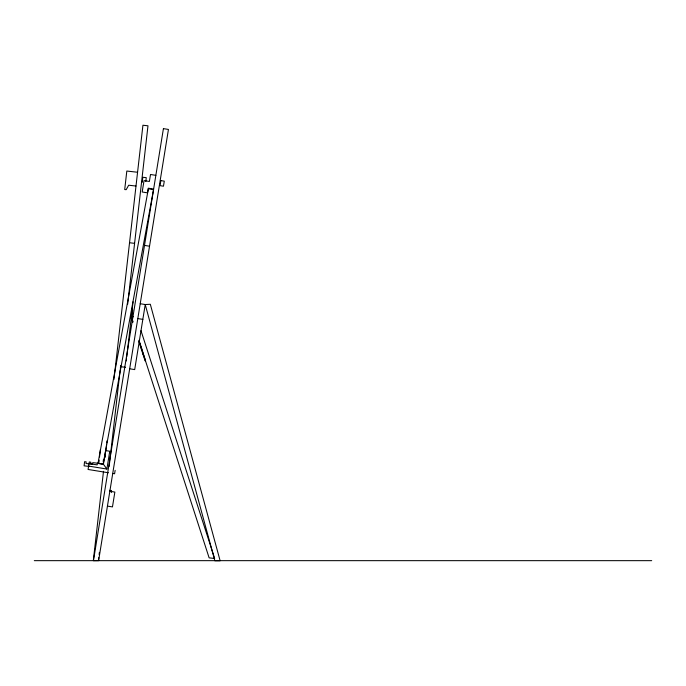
<?xml version="1.0" encoding="UTF-8"?>
<svg xmlns="http://www.w3.org/2000/svg" width="686" height="686" viewBox="0 0 686 686"><rect width="100%" height="100%" fill="white"/><g stroke="black" fill="none" stroke-linecap="round" stroke-linejoin="round"><path stroke-width="1.03" d="M99.178 460.143L98.818 463.324L92.756 462.638L92.576 464.242L85.982 463.496L86.162 461.884L84.567 461.704L84.095 465.837L89.206 466.42M99.539 456.962L100.388 449.536M103.2 461.609L103.44 459.5M93.373 560.119L103.492 471.325M105.069 457.485L105.31 455.358M105.755 451.491L106.484 445.103M106.724 442.976L106.965 440.849M113.962 379.418L142.928 125.229L147.979 125.804L127.656 304.215M98.527 559.836L98.767 557.709M99.136 554.528L99.376 552.393M109.177 466.377L120.196 369.668M120.342 368.399L120.676 365.484M142.234 182.347L142.817 177.262L146.264 177.657L145.826 181.49M111.312 492.548L111.544 490.559L109.52 490.327M126.31 360.973L126.55 358.864M126.79 356.754L133.05 301.806M106.879 469.044L103.432 464.268L105.653 450.573L109.76 451.242L106.879 469.044L88.614 466.086M115.145 470.339L114.596 473.76L112.555 473.434M131.918 316.803C129.663 316.538 132.184 319.041 132.724 322.506M131.369 317.103L132.672 322.326M130.906 316.881L131.343 316.743L132.887 321.494M141.239 348.857L141.676 348.72M142.945 354.139L143.383 354.002M132.775 321.477L131.3 316.915L133.341 316.76M34.3 560.659L651.7 560.659M137.569 172.255L126.816 171.037L124.706 189.533L126.173 189.696L128.676 185.211L136 186.043M129.534 242.767L134.585 243.341M132.132 309.849L132.707 309.909L131.892 317.035L131.318 316.966M120.53 366.71L125.589 367.284M214.675 558.49L209.127 557.855L138.872 340.35M155.851 175.35L150.508 174.484L149.376 181.473L144.043 180.607L142.191 191.994L147.533 192.86L148.296 188.187L153.638 189.053M144.506 245.408L149.531 246.214M140.218 303.726L145.235 304.541L150.32 304.267L220.129 560.771L214.855 560.771L145.235 304.541L134.696 369.6L129.68 368.785M137.809 318.57L142.834 319.376M103.432 464.268L97.412 463.299L97.155 464.894L90.603 463.83L90.861 462.235L89.283 461.978L88.065 469.464L108.474 472.774M109.846 491.262L114.862 492.076L112.461 506.911L107.436 506.097M140.99 330.695L214.341 557.469M139.378 341.602L145.561 360.75L145.123 360.896L138.941 341.748M163.422 128.625L93.442 560.702L98.604 560.659L168.447 129.44L163.422 128.625M160.858 180.598L160.044 185.657L163.465 186.206L164.288 181.147L160.858 180.598M148.39 188.753L98.004 463.282L103.149 464.225L153.527 189.696L148.39 188.753"/></g></svg>
